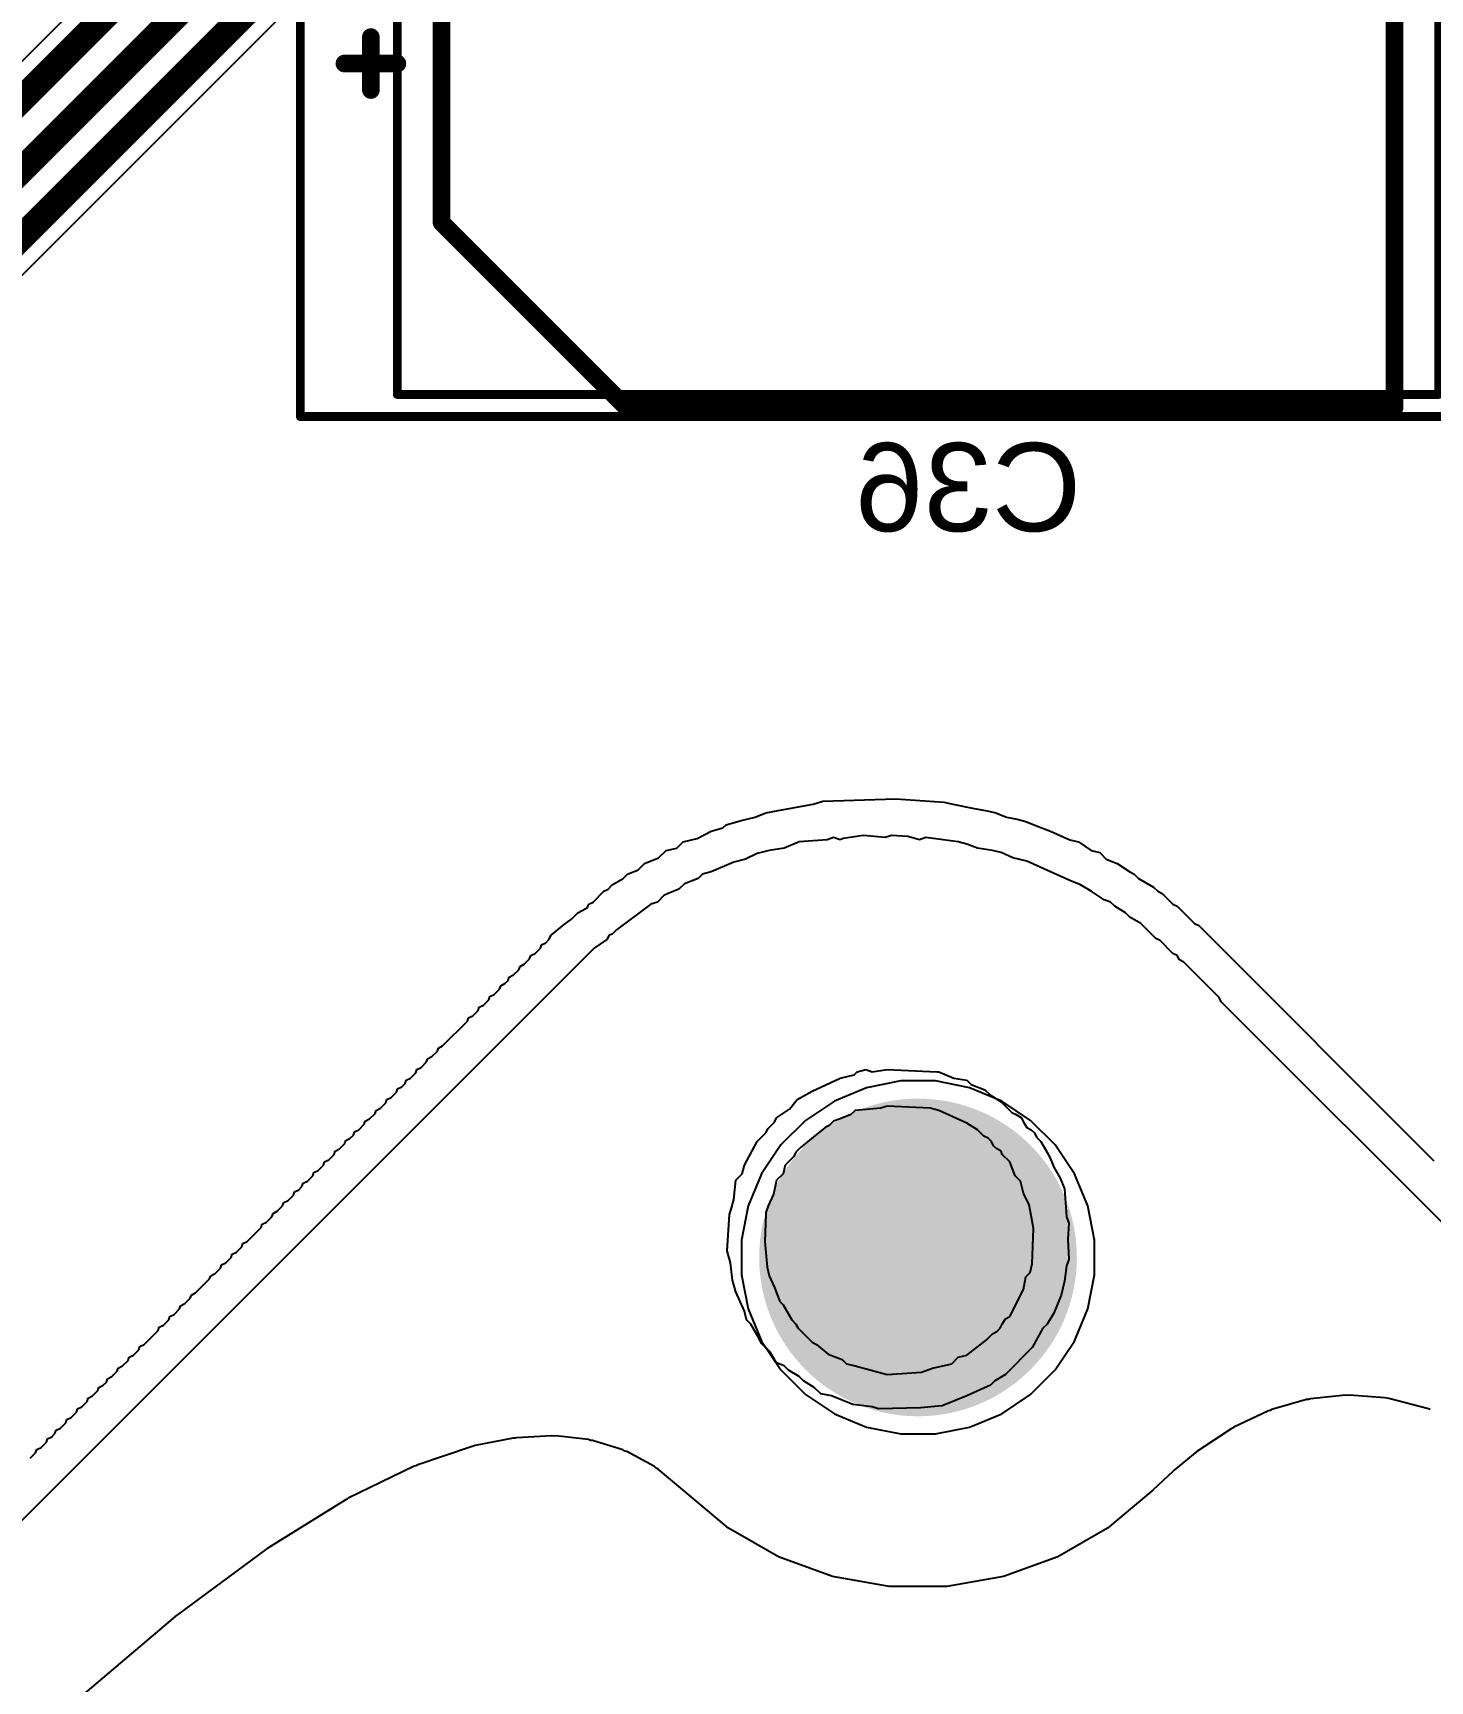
# Model space of a CAD drawing. Header units: millimetres. Extents: x 95 to 305, y 96 to 295.
# Drawn here: x 269.52 to 285.35, y 157.37 to 176.05 of the extents above; entities that cross this region are included whole.
import ezdxf

# ---------------------------------------------------------------- set-up
doc = ezdxf.new("R2010")
doc.units = ezdxf.units.MM
for name, color, linetype in [('BottomLayer', 5, 'Continuous'), ('BottomOverlay', 54, 'Continuous'), ('BottomPaste', 16, 'Continuous'), ('BottomSolder', 6, 'Continuous'), ('Mechanical1', 6, 'Continuous'), ('Mechanical15', 56, 'Continuous'), ('MultiLayer', 9, 'Continuous'), ('PadHoleLayer', 156, 'Continuous'), ('TopLayer', 1, 'Continuous'), ('TopSolder', 216, 'Continuous')]:
    doc.layers.add(name, color=color, linetype=linetype)
doc.styles.add('Arial', font='arial.ttf', dxfattribs={"height": 0.2})

# ---------------------------------------------------------------- blocks, each defined once
blk = doc.blocks.new('D10C4_4H10_B_167')
at = {"layer": 'BottomLayer'}
for points in [[(-2.3, 0.6), (-2.3, -0.6), (-6.7, -0.6), (-6.7, 0.6)], [(6.7, 0.6), (6.7, -0.6), (2.3, -0.6), (2.3, 0.6)]]:
    blk.add_hatch(color=5, dxfattribs=at).paths.add_polyline_path(points)
at = {"layer": 'BottomPaste'}
for points in [[(-2.3, 0.6), (-2.3, -0.6), (-6.7, -0.6), (-6.7, 0.6)], [(6.7, 0.6), (6.7, -0.6), (2.3, -0.6), (2.3, 0.6)]]:
    blk.add_hatch(color=16, dxfattribs=at).paths.add_polyline_path(points)
at = {"layer": 'BottomSolder'}
for points in [[(-2.25, 0.65), (-2.25, -0.65), (-6.75, -0.65), (-6.75, 0.65)], [(6.75, 0.65), (6.75, -0.65), (2.25, -0.65), (2.25, 0.65)]]:
    blk.add_hatch(color=6, dxfattribs=at).paths.add_polyline_path(points)
at = {"layer": 'BottomOverlay', "const_width": 0.2}
for points in [[(-5.4, 3.3), (-3.3, 5.4)], [(-3.3, 5.4), (5.4, 5.4)], [(5.4, 1), (5.4, 5.4)], [(-5.4, 3.2), (-5.4, 3.3)], [(-5.4, 1), (-5.4, 3.2)], [(-5.4, -3.2), (-5.4, -1)], [(5.4, -5.4), (5.4, -1)], [(-6.2, -1.8), (-6.2, -1.2)], [(-6.5, -1.5), (-5.9, -1.5)], [(-5.4, -3.3), (-5.4, -3.2)], [(-5.4, -3.3), (-3.3, -5.4)], [(-3.3, -5.4), (5.4, -5.4)]]:
    blk.add_lwpolyline(points, dxfattribs=at)
at = {"layer": 'BottomOverlay', "const_width": 0.1}
for points in [[(-3.35, 5.4, 1), (-3.25, 5.4, 1)], [(-3.35, 5.4, 1), (-3.25, 5.4, 1)], [(5.35, 5.4, 1), (5.45, 5.4, 1)], [(5.35, 5.4, 1), (5.45, 5.4, 1)], [(-5.45, 3.3, 1), (-5.35, 3.3, 1)], [(-5.45, 3.3, 1), (-5.35, 3.3, 1)], [(-5.45, 3.2, 1), (-5.35, 3.2, 1)], [(-5.45, 3.2, 1), (-5.35, 3.2, 1)], [(-5.45, 1, 1), (-5.35, 1, 1)], [(5.35, 1, 1), (5.45, 1, 1)], [(-5.45, -1, 1), (-5.35, -1, 1)], [(5.35, -1, 1), (5.45, -1, 1)], [(-6.25, -1.2, 1), (-6.15, -1.2, 1)], [(-6.55, -1.5, 1), (-6.45, -1.5, 1)], [(-5.95, -1.5, 1), (-5.85, -1.5, 1)], [(-6.25, -1.8, 1), (-6.15, -1.8, 1)], [(-5.45, -3.2, 1), (-5.35, -3.2, 1)], [(-5.45, -3.2, 1), (-5.35, -3.2, 1)], [(-5.45, -3.3, 1), (-5.35, -3.3, 1)], [(-5.45, -3.3, 1), (-5.35, -3.3, 1)], [(-3.35, -5.4, 1), (-3.25, -5.4, 1)], [(-3.35, -5.4, 1), (-3.25, -5.4, 1)], [(5.35, -5.4, 1), (5.45, -5.4, 1)], [(5.35, -5.4, 1), (5.45, -5.4, 1)]]:
    blk.add_lwpolyline(points, format="xyb", close=True, dxfattribs=at)
at = {"layer": 'Mechanical1', "const_width": 0.1}
for points in [[(-5.901, 5.25), (5.899, 5.25)], [(-5.901, -5.25), (-5.901, 5.25)], [(5.899, -5.25), (5.899, 5.25)], [(-4.5, -0.5), (-4.5, 0.5)], [(-5, 0), (-4, 0)], [(-5.901, -5.25), (5.899, -5.25)]]:
    blk.add_lwpolyline(points, dxfattribs=at)
at = {"layer": 'Mechanical1', "const_width": 0.05}
for points in [[(-5.926, 5.25, 1), (-5.876, 5.25, 1)], [(-5.926, 5.25, 1), (-5.876, 5.25, 1)], [(5.874, 5.25, 1), (5.924, 5.25, 1)], [(5.874, 5.25, 1), (5.924, 5.25, 1)], [(-4.525, 0.5, 1), (-4.475, 0.5, 1)], [(-5.025, 0, 1), (-4.975, 0, 1)], [(-4.025, 0, 1), (-3.975, 0, 1)], [(-4.525, -0.5, 1), (-4.475, -0.5, 1)], [(-5.926, -5.25, 1), (-5.876, -5.25, 1)], [(-5.926, -5.25, 1), (-5.876, -5.25, 1)], [(5.874, -5.25, 1), (5.924, -5.25, 1)], [(5.874, -5.25, 1), (5.924, -5.25, 1)]]:
    blk.add_lwpolyline(points, format="xyb", close=True, dxfattribs=at)
at = {"layer": 'Mechanical15', "const_width": 0.1}
for points in [[(-7, 5.5), (6.5, 5.5)], [(-7, -5.5), (-7, 5.5)], [(6.5, 5.5), (7, 5.5)], [(7, -5.5), (7, 5.5)], [(0, -0.5), (0, 0.5)], [(-0.5, 0), (0.5, 0)], [(-7, -5.5), (7, -5.5)]]:
    blk.add_lwpolyline(points, dxfattribs=at)
at = {"layer": 'Mechanical15', "const_width": 0.05}
for points in [[(-7.025, 5.5, 1), (-6.975, 5.5, 1)], [(-7.025, 5.5, 1), (-6.975, 5.5, 1)], [(6.475, 5.5, 1), (6.525, 5.5, 1)], [(6.475, 5.5, 1), (6.525, 5.5, 1)], [(6.975, 5.5, 1), (7.025, 5.5, 1)], [(6.975, 5.5, 1), (7.025, 5.5, 1)], [(-0.025, 0.5, 1), (0.025, 0.5, 1)], [(-0.525, 0, 1), (-0.475, 0, 1)], [(0.475, 0, 1), (0.525, 0, 1)], [(-0.025, -0.5, 1), (0.025, -0.5, 1)], [(-7.025, -5.5, 1), (-6.975, -5.5, 1)], [(-7.025, -5.5, 1), (-6.975, -5.5, 1)], [(6.975, -5.5, 1), (7.025, -5.5, 1)], [(6.975, -5.5, 1), (7.025, -5.5, 1)]]:
    blk.add_lwpolyline(points, format="xyb", close=True, dxfattribs=at)

msp = doc.modelspace()

# ---------------------------------------------------------------- hatches: boundary and pattern name
at = {"layer": 'BottomLayer'}
h = msp.add_hatch(color=5, dxfattribs=at)
edge = h.paths.add_edge_path()
edge.add_arc((279.549, 162.17), 1.75, 0, 360)
at = {"layer": 'BottomSolder'}
h = msp.add_hatch(color=6, dxfattribs=at)
edge = h.paths.add_edge_path()
edge.add_arc((279.549, 162.17), 1.8, 0, 360)
at = {"layer": 'MultiLayer'}
h = msp.add_hatch(color=9, dxfattribs=at)
edge = h.paths.add_edge_path()
edge.add_arc((279.549, 162.17), 1.75, 0, 360)
at = {"layer": 'PadHoleLayer'}
h = msp.add_hatch(color=156, dxfattribs=at)
edge = h.paths.add_edge_path()
edge.add_arc((279.549, 162.17), 1.75, 0, 360)
at = {"layer": 'TopLayer'}
h = msp.add_hatch(color=1, dxfattribs=at)
edge = h.paths.add_edge_path()
edge.add_arc((279.549, 162.17), 1.75, 0, 360)
at = {"layer": 'TopSolder'}
h = msp.add_hatch(color=216, dxfattribs=at)
edge = h.paths.add_edge_path()
edge.add_arc((279.549, 162.17), 1.8, 0, 360)

# ---------------------------------------------------------------- linework, layer by layer
at = {"layer": 'BottomLayer'}
for p, q in [((278.966, 164.093), (278.602, 163.942)), ((279.353, 164.17), (278.966, 164.093)), ((279.746, 164.17), (279.353, 164.17)), ((280.133, 164.093), (279.746, 164.17)), ((280.497, 163.942), (280.133, 164.093)), ((278.602, 163.942), (278.275, 163.723)), ((280.824, 163.723), (280.497, 163.942)), ((278.275, 163.723), (277.996, 163.445)), ((281.103, 163.445), (280.824, 163.723)), ((277.996, 163.445), (277.777, 163.117)), ((281.322, 163.117), (281.103, 163.445)), ((277.777, 163.117), (277.626, 162.753)), ((281.473, 162.753), (281.322, 163.117)), ((277.626, 162.753), (277.549, 162.367)), ((281.549, 162.367), (281.473, 162.753)), ((277.549, 162.367), (277.549, 161.973)), ((281.549, 161.973), (281.549, 162.367)), ((277.549, 161.973), (277.626, 161.586)), ((281.473, 161.586), (281.549, 161.973)), ((277.626, 161.586), (277.777, 161.222)), ((281.322, 161.222), (281.473, 161.586)), ((277.777, 161.222), (277.996, 160.895)), ((281.103, 160.895), (281.322, 161.222)), ((277.996, 160.895), (278.275, 160.616)), ((280.824, 160.616), (281.103, 160.895)), ((278.275, 160.616), (278.602, 160.397)), ((280.497, 160.397), (280.824, 160.616)), ((283.558, 160.445), (283.539, 160.436)), ((283.951, 160.559), (283.558, 160.445)), ((283.974, 160.561), (283.951, 160.559)), ((283.995, 160.568), (283.974, 160.561)), ((284.392, 160.61), (283.995, 160.568)), ((284.415, 160.607), (284.392, 160.61)), ((284.438, 160.61), (284.415, 160.607)), ((284.838, 160.58), (284.438, 160.61)), ((284.861, 160.574), (284.838, 160.58)), ((284.884, 160.572), (284.861, 160.574)), ((285.332, 160.454), (284.884, 160.572)), ((285.352, 160.445), (285.332, 160.454)), ((278.602, 160.397), (278.966, 160.247)), ((280.133, 160.247), (280.497, 160.397)), ((283.519, 160.431), (283.128, 160.245)), ((283.539, 160.436), (283.519, 160.431)), ((274.962, 160.123), (274.529, 160.038)), ((274.98, 160.123), (274.962, 160.123)), ((274.998, 160.127), (274.98, 160.123)), ((275.401, 160.148), (274.998, 160.127)), ((275.422, 160.145), (275.401, 160.148)), ((275.443, 160.147), (275.422, 160.145)), ((275.816, 160.105), (275.443, 160.147)), ((275.839, 160.097), (275.816, 160.105)), ((275.862, 160.095), (275.839, 160.097)), ((276.204, 159.989), (275.862, 160.095)), ((278.966, 160.247), (279.353, 160.17)), ((279.353, 160.17), (279.746, 160.17)), ((279.746, 160.17), (280.133, 160.247)), ((283.097, 160.227), (282.709, 159.969)), ((283.113, 160.234), (283.097, 160.227)), ((283.128, 160.245), (283.113, 160.234)), ((274.496, 160.029), (273.871, 159.816)), ((274.513, 160.031), (274.496, 160.029)), ((274.529, 160.038), (274.513, 160.031)), ((276.227, 159.976), (276.204, 159.989)), ((276.251, 159.969), (276.227, 159.976)), ((276.562, 159.799), (276.251, 159.969)), ((282.688, 159.954), (282.452, 159.76)), ((282.7, 159.96), (282.688, 159.954)), ((282.709, 159.969), (282.7, 159.96)), ((273.841, 159.804), (273.091, 159.44)), ((273.857, 159.808), (273.841, 159.804)), ((273.871, 159.816), (273.857, 159.808)), ((276.581, 159.783), (276.562, 159.799)), ((276.603, 159.771), (276.581, 159.783)), ((276.884, 159.537), (276.603, 159.771)), ((282.439, 159.748), (282.209, 159.532)), ((282.446, 159.753), (282.439, 159.748)), ((282.452, 159.76), (282.446, 159.753)), ((276.885, 159.537), (276.884, 159.537)), ((276.884, 159.537), (276.884, 159.537)), ((277.402, 159.103), (276.885, 159.537)), ((282.209, 159.532), (281.697, 159.103)), ((273.069, 159.427), (272.191, 158.883)), ((273.081, 159.432), (273.069, 159.427)), ((273.091, 159.44), (273.081, 159.432)), ((277.967, 158.776), (277.402, 159.103)), ((281.697, 159.103), (281.132, 158.776)), ((272.173, 158.871), (271.146, 158.112)), ((272.183, 158.876), (272.173, 158.871)), ((272.191, 158.883), (272.183, 158.876)), ((278.58, 158.553), (277.967, 158.776)), ((281.132, 158.776), (280.519, 158.553)), ((279.223, 158.44), (278.58, 158.553)), ((279.876, 158.44), (279.223, 158.44)), ((280.519, 158.553), (279.876, 158.44)), ((271.133, 158.101), (269.935, 157.084)), ((271.14, 158.105), (271.133, 158.101)), ((271.146, 158.112), (271.14, 158.105))]:
    msp.add_line(p, q, dxfattribs=at)
at = {"layer": 'BottomOverlay'}
for p, q in [((278.471, 167.342), (279.298, 167.366)), ((279.298, 167.366), (279.846, 167.33)), ((277.704, 167.159), (277.826, 167.208)), ((277.826, 167.208), (277.947, 167.233)), ((277.947, 167.233), (278.215, 167.281)), ((278.215, 167.281), (278.361, 167.306)), ((278.361, 167.306), (278.471, 167.342)), ((279.846, 167.33), (279.943, 167.306)), ((279.943, 167.306), (280.187, 167.257)), ((280.187, 167.257), (280.333, 167.233)), ((280.333, 167.233), (280.43, 167.208)), ((280.43, 167.208), (280.552, 167.159)), ((277.047, 166.916), (277.205, 167.001)), ((277.205, 167.001), (277.339, 167.038)), ((277.339, 167.038), (277.375, 167.074)), ((277.375, 167.074), (277.546, 167.123)), ((277.546, 167.123), (277.704, 167.159)), ((280.552, 167.159), (280.673, 167.135)), ((280.673, 167.135), (280.771, 167.111)), ((280.771, 167.111), (280.892, 167.062)), ((280.892, 167.062), (281.051, 167.001)), ((281.051, 167.001), (281.27, 166.904)), ((276.694, 166.782), (276.816, 166.807)), ((276.816, 166.807), (276.889, 166.88)), ((276.889, 166.88), (277.047, 166.916)), ((278.032, 166.807), (277.862, 166.782)), ((278.203, 166.88), (278.032, 166.807)), ((278.519, 166.904), (278.203, 166.88)), ((278.592, 166.928), (278.519, 166.904)), ((278.665, 166.904), (278.592, 166.928)), ((278.702, 166.916), (278.665, 166.904)), ((278.933, 166.953), (278.702, 166.916)), ((279.176, 166.928), (278.933, 166.953)), ((279.249, 166.953), (279.176, 166.928)), ((279.432, 166.94), (279.249, 166.953)), ((279.566, 166.904), (279.432, 166.94)), ((279.639, 166.928), (279.566, 166.904)), ((279.834, 166.904), (279.639, 166.928)), ((280.004, 166.88), (279.834, 166.904)), ((280.101, 166.855), (280.004, 166.88)), ((280.223, 166.807), (280.101, 166.855)), ((280.393, 166.782), (280.223, 166.807)), ((281.27, 166.904), (281.367, 166.88)), ((281.367, 166.88), (281.513, 166.782)), ((276.377, 166.563), (276.45, 166.636)), ((276.45, 166.636), (276.609, 166.697)), ((276.609, 166.697), (276.694, 166.782)), ((277.461, 166.648), (277.205, 166.539)), ((277.594, 166.685), (277.461, 166.648)), ((277.728, 166.746), (277.594, 166.685)), ((277.862, 166.782), (277.728, 166.746)), ((280.491, 166.758), (280.393, 166.782)), ((280.625, 166.697), (280.491, 166.758)), ((280.783, 166.661), (280.625, 166.697)), ((281.051, 166.539), (280.783, 166.661)), ((281.513, 166.782), (281.61, 166.758)), ((281.61, 166.758), (281.683, 166.685)), ((281.683, 166.685), (281.805, 166.636)), ((281.805, 166.636), (281.951, 166.539)), ((276.085, 166.393), (276.207, 166.466)), ((276.207, 166.466), (276.256, 166.514)), ((276.256, 166.514), (276.377, 166.563)), ((277.059, 166.466), (276.901, 166.405)), ((277.108, 166.514), (277.059, 166.466)), ((277.205, 166.539), (277.108, 166.514)), ((281.27, 166.441), (281.051, 166.539)), ((281.391, 166.393), (281.27, 166.441)), ((281.951, 166.539), (282, 166.514)), ((282, 166.514), (282.049, 166.466)), ((282.049, 166.466), (282.219, 166.368)), ((275.866, 166.198), (275.988, 166.32)), ((275.988, 166.32), (276.037, 166.344)), ((276.037, 166.344), (276.085, 166.393)), ((276.669, 166.271), (276.596, 166.198)), ((276.718, 166.295), (276.669, 166.271)), ((276.84, 166.344), (276.718, 166.295)), ((276.901, 166.405), (276.84, 166.344)), ((281.513, 166.32), (281.391, 166.393)), ((281.659, 166.222), (281.513, 166.32)), ((282.219, 166.368), (282.268, 166.32)), ((282.268, 166.32), (282.316, 166.295)), ((282.316, 166.295), (282.438, 166.174)), ((275.623, 166.003), (275.696, 166.076)), ((275.696, 166.076), (275.745, 166.101)), ((275.745, 166.101), (275.805, 166.137)), ((275.805, 166.137), (275.818, 166.174)), ((275.818, 166.174), (275.866, 166.198)), ((276.523, 166.174), (276.134, 165.882)), ((276.596, 166.198), (276.523, 166.174)), ((281.732, 166.198), (281.659, 166.222)), ((281.781, 166.149), (281.732, 166.198)), ((281.902, 166.076), (281.781, 166.149)), ((281.951, 166.028), (281.902, 166.076)), ((282.438, 166.174), (282.487, 166.149)), ((282.487, 166.149), (282.681, 165.955)), ((275.392, 165.821), (275.538, 165.943)), ((275.538, 165.943), (275.623, 166.003)), ((276.134, 165.882), (276.085, 165.833)), ((282.073, 165.955), (281.951, 166.028)), ((282.243, 165.784), (282.073, 165.955)), ((282.681, 165.955), (282.73, 165.93)), ((282.73, 165.93), (285.395, 163.265)), ((275.878, 165.675), (267.859, 157.655)), ((275.209, 165.614), (275.27, 165.675)), ((275.27, 165.675), (275.282, 165.711)), ((275.282, 165.711), (275.331, 165.736)), ((275.331, 165.736), (275.367, 165.772)), ((275.367, 165.772), (275.392, 165.821)), ((276.024, 165.772), (275.878, 165.675)), ((276.049, 165.821), (276.024, 165.772)), ((276.085, 165.833), (276.049, 165.821)), ((282.292, 165.76), (282.243, 165.784)), ((282.438, 165.614), (282.292, 165.76)), ((275.039, 165.468), (275.087, 165.492)), ((275.087, 165.492), (275.148, 165.553)), ((275.148, 165.553), (275.16, 165.59)), ((275.16, 165.59), (275.209, 165.614)), ((282.487, 165.59), (282.438, 165.614)), ((282.511, 165.541), (282.487, 165.59)), ((282.56, 165.517), (282.511, 165.541)), ((282.961, 165.115), (282.56, 165.517)), ((274.868, 165.273), (274.905, 165.31)), ((274.905, 165.31), (274.917, 165.346)), ((274.917, 165.346), (274.966, 165.371)), ((274.966, 165.371), (275.027, 165.431)), ((275.027, 165.431), (275.039, 165.468)), ((274.686, 165.091), (274.698, 165.127)), ((274.698, 165.127), (274.747, 165.151)), ((274.747, 165.151), (274.807, 165.212)), ((274.807, 165.212), (274.82, 165.249)), ((274.82, 165.249), (274.868, 165.273)), ((282.986, 165.066), (282.961, 165.115)), ((274.503, 164.908), (274.564, 164.969)), ((274.564, 164.969), (274.576, 165.005)), ((274.576, 165.005), (274.625, 165.03)), ((274.625, 165.03), (274.686, 165.091)), ((286.697, 161.355), (282.986, 165.066)), ((274.162, 164.567), (274.442, 164.847)), ((274.442, 164.847), (274.455, 164.884)), ((274.455, 164.884), (274.503, 164.908)), ((274.114, 164.543), (274.162, 164.567)), ((273.919, 164.324), (273.98, 164.385)), ((273.98, 164.385), (273.992, 164.421)), ((273.992, 164.421), (274.041, 164.446)), ((274.041, 164.446), (274.102, 164.506)), ((274.102, 164.506), (274.114, 164.543)), ((273.737, 164.141), (273.749, 164.178)), ((273.749, 164.178), (273.797, 164.202)), ((273.797, 164.202), (273.858, 164.263)), ((273.858, 164.263), (273.87, 164.3)), ((273.87, 164.3), (273.919, 164.324)), ((278.349, 164.056), (278.665, 164.202)), ((278.665, 164.202), (278.824, 164.239)), ((278.824, 164.239), (278.86, 164.275)), ((278.86, 164.275), (278.957, 164.3)), ((278.957, 164.3), (279.03, 164.275)), ((279.03, 164.275), (279.201, 164.3)), ((279.201, 164.3), (279.761, 164.275)), ((279.761, 164.275), (279.785, 164.275)), ((279.785, 164.275), (279.955, 164.202)), ((279.955, 164.202), (280.101, 164.178)), ((280.101, 164.178), (280.15, 164.129)), ((273.578, 163.983), (273.639, 164.044)), ((273.639, 164.044), (273.651, 164.081)), ((273.651, 164.081), (273.7, 164.105)), ((273.7, 164.105), (273.737, 164.141)), ((278.179, 163.959), (278.349, 164.056)), ((280.15, 164.129), (280.308, 164.068)), ((280.308, 164.068), (280.369, 164.008)), ((280.369, 164.008), (280.491, 163.935)), ((273.335, 163.74), (273.396, 163.801)), ((273.396, 163.801), (273.408, 163.837)), ((273.408, 163.837), (273.457, 163.861)), ((273.457, 163.861), (273.517, 163.922)), ((273.517, 163.922), (273.53, 163.959)), ((273.53, 163.959), (273.578, 163.983)), ((277.947, 163.752), (278.093, 163.849)), ((278.093, 163.849), (278.179, 163.959)), ((278.836, 163.837), (278.787, 163.788)), ((279.128, 163.861), (278.836, 163.837)), ((279.201, 163.886), (279.128, 163.861)), ((279.688, 163.861), (279.201, 163.886)), ((279.785, 163.837), (279.688, 163.861)), ((280.101, 163.691), (279.785, 163.837)), ((280.491, 163.935), (280.612, 163.813)), ((280.612, 163.813), (280.661, 163.788)), ((273.165, 163.594), (273.213, 163.618)), ((273.213, 163.618), (273.274, 163.679)), ((273.274, 163.679), (273.286, 163.715)), ((273.286, 163.715), (273.335, 163.74)), ((277.826, 163.582), (277.85, 163.63)), ((277.85, 163.63), (277.923, 163.703)), ((277.923, 163.703), (277.947, 163.752)), ((278.495, 163.642), (278.361, 163.533)), ((278.544, 163.667), (278.495, 163.642)), ((278.592, 163.715), (278.544, 163.667)), ((278.665, 163.74), (278.592, 163.715)), ((278.787, 163.788), (278.665, 163.74)), ((280.223, 163.618), (280.101, 163.691)), ((280.296, 163.545), (280.223, 163.618)), ((280.661, 163.788), (280.722, 163.752)), ((280.722, 163.752), (280.746, 163.703)), ((280.746, 163.703), (280.783, 163.642)), ((280.783, 163.642), (280.832, 163.618)), ((280.832, 163.618), (280.868, 163.582)), ((272.994, 163.399), (273.055, 163.46)), ((273.055, 163.46), (273.067, 163.496)), ((273.067, 163.496), (273.116, 163.521)), ((273.116, 163.521), (273.152, 163.557)), ((273.152, 163.557), (273.165, 163.594)), ((277.582, 163.216), (277.728, 163.484)), ((277.728, 163.484), (277.826, 163.582)), ((278.361, 163.533), (278.215, 163.411)), ((280.345, 163.521), (280.296, 163.545)), ((280.381, 163.484), (280.345, 163.521)), ((280.406, 163.436), (280.381, 163.484)), ((280.442, 163.399), (280.406, 163.436)), ((280.868, 163.582), (280.892, 163.533)), ((280.892, 163.533), (280.941, 163.484)), ((280.941, 163.484), (281.038, 163.314)), ((272.812, 163.216), (272.824, 163.253)), ((272.824, 163.253), (272.873, 163.277)), ((272.873, 163.277), (272.933, 163.338)), ((272.933, 163.338), (272.946, 163.375)), ((272.946, 163.375), (272.994, 163.399)), ((278.142, 163.314), (278.045, 163.216)), ((278.166, 163.363), (278.142, 163.314)), ((278.215, 163.411), (278.166, 163.363)), ((280.491, 163.375), (280.442, 163.399)), ((280.503, 163.338), (280.491, 163.375)), ((280.588, 163.253), (280.503, 163.338)), ((280.649, 163.095), (280.588, 163.253)), ((281.038, 163.314), (281.087, 163.192)), ((272.629, 163.034), (272.69, 163.095)), ((272.69, 163.095), (272.702, 163.131)), ((272.702, 163.131), (272.751, 163.156)), ((272.751, 163.156), (272.812, 163.216)), ((277.485, 163.046), (277.558, 163.119)), ((277.558, 163.119), (277.582, 163.216)), ((278.02, 163.119), (277.947, 163.046)), ((278.045, 163.216), (278.02, 163.119)), ((280.71, 163.034), (280.649, 163.095)), ((281.087, 163.192), (281.16, 163.07)), ((281.16, 163.07), (281.209, 162.949)), ((272.41, 162.815), (272.471, 162.876)), ((272.471, 162.876), (272.483, 162.912)), ((272.483, 162.912), (272.532, 162.937)), ((272.532, 162.937), (272.568, 162.973)), ((272.568, 162.973), (272.58, 163.01)), ((272.58, 163.01), (272.629, 163.034)), ((277.461, 162.827), (277.485, 163.046)), ((277.911, 162.888), (277.85, 162.754)), ((277.947, 163.046), (277.911, 162.888)), ((280.746, 162.9), (280.71, 163.034)), ((280.807, 162.766), (280.746, 162.9)), ((281.209, 162.949), (281.233, 162.632)), ((272.24, 162.669), (272.288, 162.693)), ((272.288, 162.693), (272.349, 162.754)), ((272.349, 162.754), (272.361, 162.791)), ((272.361, 162.791), (272.41, 162.815)), ((277.412, 162.657), (277.436, 162.73)), ((277.436, 162.73), (277.461, 162.827)), ((277.85, 162.754), (277.826, 162.681)), ((277.826, 162.681), (277.826, 162.657)), ((280.832, 162.645), (280.807, 162.766)), ((271.948, 162.352), (272.106, 162.511)), ((272.106, 162.511), (272.118, 162.547)), ((272.118, 162.547), (272.167, 162.571)), ((272.167, 162.571), (272.228, 162.632)), ((272.228, 162.632), (272.24, 162.669)), ((277.387, 162.243), (277.412, 162.657)), ((277.826, 162.657), (277.813, 162.352)), ((280.856, 162.498), (280.832, 162.645)), ((280.844, 162.097), (280.856, 162.498)), ((281.233, 162.632), (281.257, 162.559)), ((281.257, 162.559), (281.245, 162.377)), ((271.887, 162.292), (271.899, 162.328)), ((271.899, 162.328), (271.948, 162.352)), ((277.813, 162.352), (277.838, 162.06)), ((281.245, 162.377), (281.257, 162.146)), ((271.704, 162.109), (271.765, 162.17)), ((271.765, 162.17), (271.777, 162.206)), ((271.777, 162.206), (271.826, 162.231)), ((271.826, 162.231), (271.887, 162.292)), ((277.424, 162.109), (277.387, 162.243)), ((281.257, 162.146), (281.233, 162.073)), ((271.522, 161.926), (271.534, 161.963)), ((271.534, 161.963), (271.583, 161.987)), ((271.583, 161.987), (271.643, 162.048)), ((271.643, 162.048), (271.656, 162.085)), ((271.656, 162.085), (271.704, 162.109)), ((277.448, 161.914), (277.424, 162.109)), ((277.838, 162.06), (277.862, 161.963)), ((277.862, 161.963), (277.923, 161.829)), ((280.746, 161.805), (280.771, 161.951)), ((280.771, 161.951), (280.819, 162)), ((280.819, 162), (280.844, 162.097)), ((281.233, 162.073), (281.209, 161.902)), ((271.315, 161.744), (271.363, 161.768)), ((271.363, 161.768), (271.522, 161.926)), ((277.485, 161.78), (277.448, 161.914)), ((277.582, 161.561), (277.485, 161.78)), ((277.923, 161.829), (277.984, 161.671)), ((280.588, 161.501), (280.746, 161.805)), ((281.209, 161.902), (281.172, 161.744)), ((271.12, 161.525), (271.181, 161.586)), ((271.181, 161.586), (271.193, 161.622)), ((271.193, 161.622), (271.242, 161.647)), ((271.242, 161.647), (271.303, 161.707)), ((271.303, 161.707), (271.315, 161.744)), ((277.607, 161.464), (277.582, 161.561)), ((277.984, 161.671), (278.02, 161.634)), ((278.02, 161.634), (278.118, 161.464)), ((281.172, 161.744), (281.087, 161.537)), ((270.938, 161.342), (270.95, 161.379)), ((270.95, 161.379), (270.998, 161.403)), ((270.998, 161.403), (271.059, 161.464)), ((271.059, 161.464), (271.071, 161.501)), ((271.071, 161.501), (271.12, 161.525)), ((277.655, 161.415), (277.607, 161.464)), ((277.753, 161.245), (277.655, 161.415)), ((278.118, 161.464), (278.166, 161.415)), ((278.166, 161.415), (278.191, 161.367)), ((280.479, 161.367), (280.503, 161.415)), ((280.503, 161.415), (280.539, 161.476)), ((280.539, 161.476), (280.588, 161.501)), ((281.014, 161.415), (280.965, 161.367)), ((281.087, 161.537), (281.014, 161.415)), ((270.779, 161.184), (270.938, 161.342)), ((277.777, 161.196), (277.753, 161.245)), ((277.874, 161.099), (277.777, 161.196)), ((278.191, 161.367), (278.349, 161.208)), ((278.349, 161.208), (278.398, 161.184)), ((280.101, 161.062), (280.32, 161.233)), ((280.32, 161.233), (280.393, 161.306)), ((280.393, 161.306), (280.442, 161.33)), ((280.442, 161.33), (280.479, 161.367)), ((280.965, 161.367), (280.844, 161.148)), ((270.536, 160.941), (270.597, 161.002)), ((270.597, 161.002), (270.609, 161.038)), ((270.609, 161.038), (270.658, 161.062)), ((270.658, 161.062), (270.718, 161.123)), ((270.718, 161.123), (270.731, 161.16)), ((270.731, 161.16), (270.779, 161.184)), ((277.947, 160.977), (277.874, 161.099)), ((278.398, 161.184), (278.531, 161.075)), ((278.531, 161.075), (278.69, 161.014)), ((278.69, 161.014), (278.738, 160.965)), ((279.931, 160.965), (280.004, 161.038)), ((280.004, 161.038), (280.101, 161.062)), ((280.844, 161.148), (280.539, 160.843)), ((270.366, 160.795), (270.414, 160.819)), ((270.414, 160.819), (270.475, 160.88)), ((270.475, 160.88), (270.487, 160.916)), ((270.487, 160.916), (270.536, 160.941)), ((278.032, 160.941), (277.947, 160.977)), ((278.081, 160.892), (278.032, 160.941)), ((278.203, 160.819), (278.081, 160.892)), ((278.252, 160.77), (278.203, 160.819)), ((278.738, 160.965), (278.836, 160.941)), ((278.836, 160.941), (279.103, 160.868)), ((279.103, 160.868), (279.201, 160.843)), ((279.201, 160.843), (279.59, 160.868)), ((279.59, 160.868), (279.712, 160.916)), ((279.712, 160.916), (279.931, 160.965)), ((280.539, 160.843), (280.418, 160.77)), ((270.195, 160.6), (270.256, 160.661)), ((270.256, 160.661), (270.268, 160.697)), ((270.268, 160.697), (270.317, 160.722)), ((270.317, 160.722), (270.353, 160.758)), ((270.353, 160.758), (270.366, 160.795)), ((278.373, 160.697), (278.252, 160.77)), ((278.446, 160.624), (278.373, 160.697)), ((280.369, 160.722), (280.101, 160.6)), ((280.418, 160.77), (280.369, 160.722)), ((270.013, 160.417), (270.025, 160.454)), ((270.025, 160.454), (270.073, 160.478)), ((270.073, 160.478), (270.134, 160.539)), ((270.134, 160.539), (270.146, 160.576)), ((270.146, 160.576), (270.195, 160.6)), ((278.568, 160.6), (278.446, 160.624)), ((278.811, 160.503), (278.568, 160.6)), ((279.03, 160.478), (278.811, 160.503)), ((279.103, 160.454), (279.03, 160.478)), ((279.578, 160.466), (279.103, 160.454)), ((279.821, 160.49), (279.578, 160.466)), ((279.98, 160.551), (279.821, 160.49)), ((280.101, 160.6), (279.98, 160.551)), ((269.83, 160.235), (269.891, 160.296)), ((269.891, 160.296), (269.903, 160.332)), ((269.903, 160.332), (269.952, 160.357)), ((269.952, 160.357), (270.013, 160.417)), ((269.611, 160.016), (269.672, 160.077)), ((269.672, 160.077), (269.684, 160.113)), ((269.684, 160.113), (269.733, 160.138)), ((269.733, 160.138), (269.769, 160.174)), ((269.769, 160.174), (269.781, 160.211)), ((269.781, 160.211), (269.83, 160.235)), ((269.489, 159.894), (269.55, 159.955)), ((269.55, 159.955), (269.562, 159.992)), ((269.562, 159.992), (269.611, 160.016))]:
    msp.add_line(p, q, dxfattribs=at)
at = {"layer": 'TopLayer'}
for p, q in [((249.76, 153.667), (288.966, 192.874)), ((284.294, 190.627), (240.473, 146.806)), ((278.966, 164.093), (278.602, 163.942)), ((279.353, 164.17), (278.966, 164.093)), ((279.746, 164.17), (279.353, 164.17)), ((280.133, 164.093), (279.746, 164.17)), ((280.497, 163.942), (280.133, 164.093)), ((278.602, 163.942), (278.275, 163.723)), ((280.824, 163.723), (280.497, 163.942)), ((278.275, 163.723), (277.996, 163.445)), ((281.103, 163.445), (280.824, 163.723)), ((277.996, 163.445), (277.777, 163.117)), ((281.322, 163.117), (281.103, 163.445)), ((277.777, 163.117), (277.626, 162.753)), ((281.473, 162.753), (281.322, 163.117)), ((277.626, 162.753), (277.549, 162.367)), ((281.549, 162.367), (281.473, 162.753)), ((277.549, 162.367), (277.549, 161.973)), ((281.549, 161.973), (281.549, 162.367)), ((277.549, 161.973), (277.626, 161.586)), ((281.473, 161.586), (281.549, 161.973)), ((277.626, 161.586), (277.777, 161.222)), ((281.322, 161.222), (281.473, 161.586)), ((277.777, 161.222), (277.996, 160.895)), ((281.103, 160.895), (281.322, 161.222)), ((277.996, 160.895), (278.275, 160.616)), ((280.824, 160.616), (281.103, 160.895)), ((278.275, 160.616), (278.602, 160.397)), ((280.497, 160.397), (280.824, 160.616)), ((283.558, 160.445), (283.539, 160.436)), ((283.951, 160.559), (283.558, 160.445)), ((283.974, 160.561), (283.951, 160.559)), ((283.995, 160.568), (283.974, 160.561)), ((284.392, 160.61), (283.995, 160.568)), ((284.415, 160.607), (284.392, 160.61)), ((284.438, 160.61), (284.415, 160.607)), ((284.838, 160.58), (284.438, 160.61)), ((284.861, 160.574), (284.838, 160.58)), ((284.884, 160.572), (284.861, 160.574)), ((285.332, 160.454), (284.884, 160.572)), ((285.352, 160.445), (285.332, 160.454)), ((278.602, 160.397), (278.966, 160.247)), ((280.133, 160.247), (280.497, 160.397)), ((283.519, 160.431), (283.128, 160.245)), ((283.539, 160.436), (283.519, 160.431)), ((274.962, 160.123), (274.529, 160.038)), ((274.98, 160.123), (274.962, 160.123)), ((274.998, 160.127), (274.98, 160.123)), ((275.401, 160.148), (274.998, 160.127)), ((275.422, 160.145), (275.401, 160.148)), ((275.443, 160.147), (275.422, 160.145)), ((275.816, 160.105), (275.443, 160.147)), ((275.839, 160.097), (275.816, 160.105)), ((275.862, 160.095), (275.839, 160.097)), ((276.204, 159.989), (275.862, 160.095)), ((278.966, 160.247), (279.353, 160.17)), ((279.353, 160.17), (279.746, 160.17)), ((279.746, 160.17), (280.133, 160.247)), ((283.097, 160.227), (282.709, 159.969)), ((283.113, 160.234), (283.097, 160.227)), ((283.128, 160.245), (283.113, 160.234)), ((274.496, 160.029), (273.871, 159.816)), ((274.513, 160.031), (274.496, 160.029)), ((274.529, 160.038), (274.513, 160.031)), ((276.227, 159.976), (276.204, 159.989)), ((276.251, 159.969), (276.227, 159.976)), ((276.562, 159.799), (276.251, 159.969)), ((282.688, 159.954), (282.452, 159.76)), ((282.7, 159.96), (282.688, 159.954)), ((282.709, 159.969), (282.7, 159.96)), ((273.841, 159.804), (273.091, 159.44)), ((273.857, 159.808), (273.841, 159.804)), ((273.871, 159.816), (273.857, 159.808)), ((276.581, 159.783), (276.562, 159.799)), ((276.603, 159.771), (276.581, 159.783)), ((276.884, 159.537), (276.603, 159.771)), ((282.439, 159.748), (282.209, 159.532)), ((282.446, 159.753), (282.439, 159.748)), ((282.452, 159.76), (282.446, 159.753)), ((276.885, 159.537), (276.884, 159.537)), ((276.884, 159.537), (276.884, 159.537)), ((277.402, 159.103), (276.885, 159.537)), ((282.209, 159.532), (281.697, 159.103)), ((273.069, 159.427), (272.191, 158.883)), ((273.081, 159.432), (273.069, 159.427)), ((273.091, 159.44), (273.081, 159.432)), ((277.967, 158.776), (277.402, 159.103)), ((281.697, 159.103), (281.132, 158.776)), ((272.173, 158.871), (271.146, 158.112)), ((272.183, 158.876), (272.173, 158.871)), ((272.191, 158.883), (272.183, 158.876)), ((278.58, 158.553), (277.967, 158.776)), ((281.132, 158.776), (280.519, 158.553)), ((279.223, 158.44), (278.58, 158.553)), ((279.876, 158.44), (279.223, 158.44)), ((280.519, 158.553), (279.876, 158.44)), ((271.133, 158.101), (269.935, 157.084)), ((271.14, 158.105), (271.133, 158.101)), ((271.146, 158.112), (271.14, 158.105))]:
    msp.add_line(p, q, dxfattribs=at)
at = {"layer": 'TopLayer', "const_width": 0.3}
for points in [[(238.785, 143.125), (288.75, 193.09)], [(240.6, 146.5), (284.6, 190.5)], [(238.591, 143.691), (285.2, 190.3)]]:
    msp.add_lwpolyline(points, dxfattribs=at)

# ---------------------------------------------------------------- block references
msp.add_blockref('D10C4_4H10_B_167', (279.549, 177.2))

# ---------------------------------------------------------------- texts
at = {"layer": 'BottomOverlay', "style": 'Arial', "text_generation_flag": 2}
msp.add_text('C36', height=1, dxfattribs=at).set_placement((281.4, 170.4))

doc.saveas('drawing.dxf')
